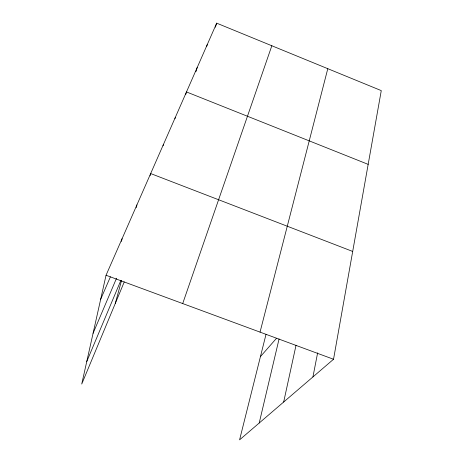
<?xml version="1.0" encoding="UTF-8"?>
<svg xmlns="http://www.w3.org/2000/svg" width="463" height="463" viewBox="0 0 463 463"><rect width="100%" height="100%" fill="white"/><g stroke="black" fill="none" stroke-linecap="round" stroke-linejoin="round"><path stroke-width="0.69" d="M266.011 334.384L239.585 439.85L333.534 359.259L381.275 90.609L216.672 23.15L106.044 275.254L81.725 384.082L124.24 281.944M312.936 376.928L317.624 352.864M283.669 402.034L296.031 345.271M259.211 423.014L279.073 338.939M121.416 241.449L122.093 238.682M260.038 332.121L327.792 68.692M136.203 207.644L136.921 204.883M115.275 303.485L121.509 280.601M150.116 175.599L150.672 173.556L352.69 251.438M163.063 145.804L163.451 144.433M174.962 118.661L175.361 117.295M185.675 94.66L186.485 91.94L368.166 164.365M195.947 71.643L197.209 67.505M206.614 46.67L207.25 44.622M215.376 27.265L216.672 23.15M182.706 303.566L271.833 45.756M86.766 361.522L120.884 280.387M93.075 333.285L116.543 278.222M100.674 299.289L110.402 276.839M260.443 356.603L276.486 338.314M106.044 275.254L333.534 359.259"/></g></svg>
